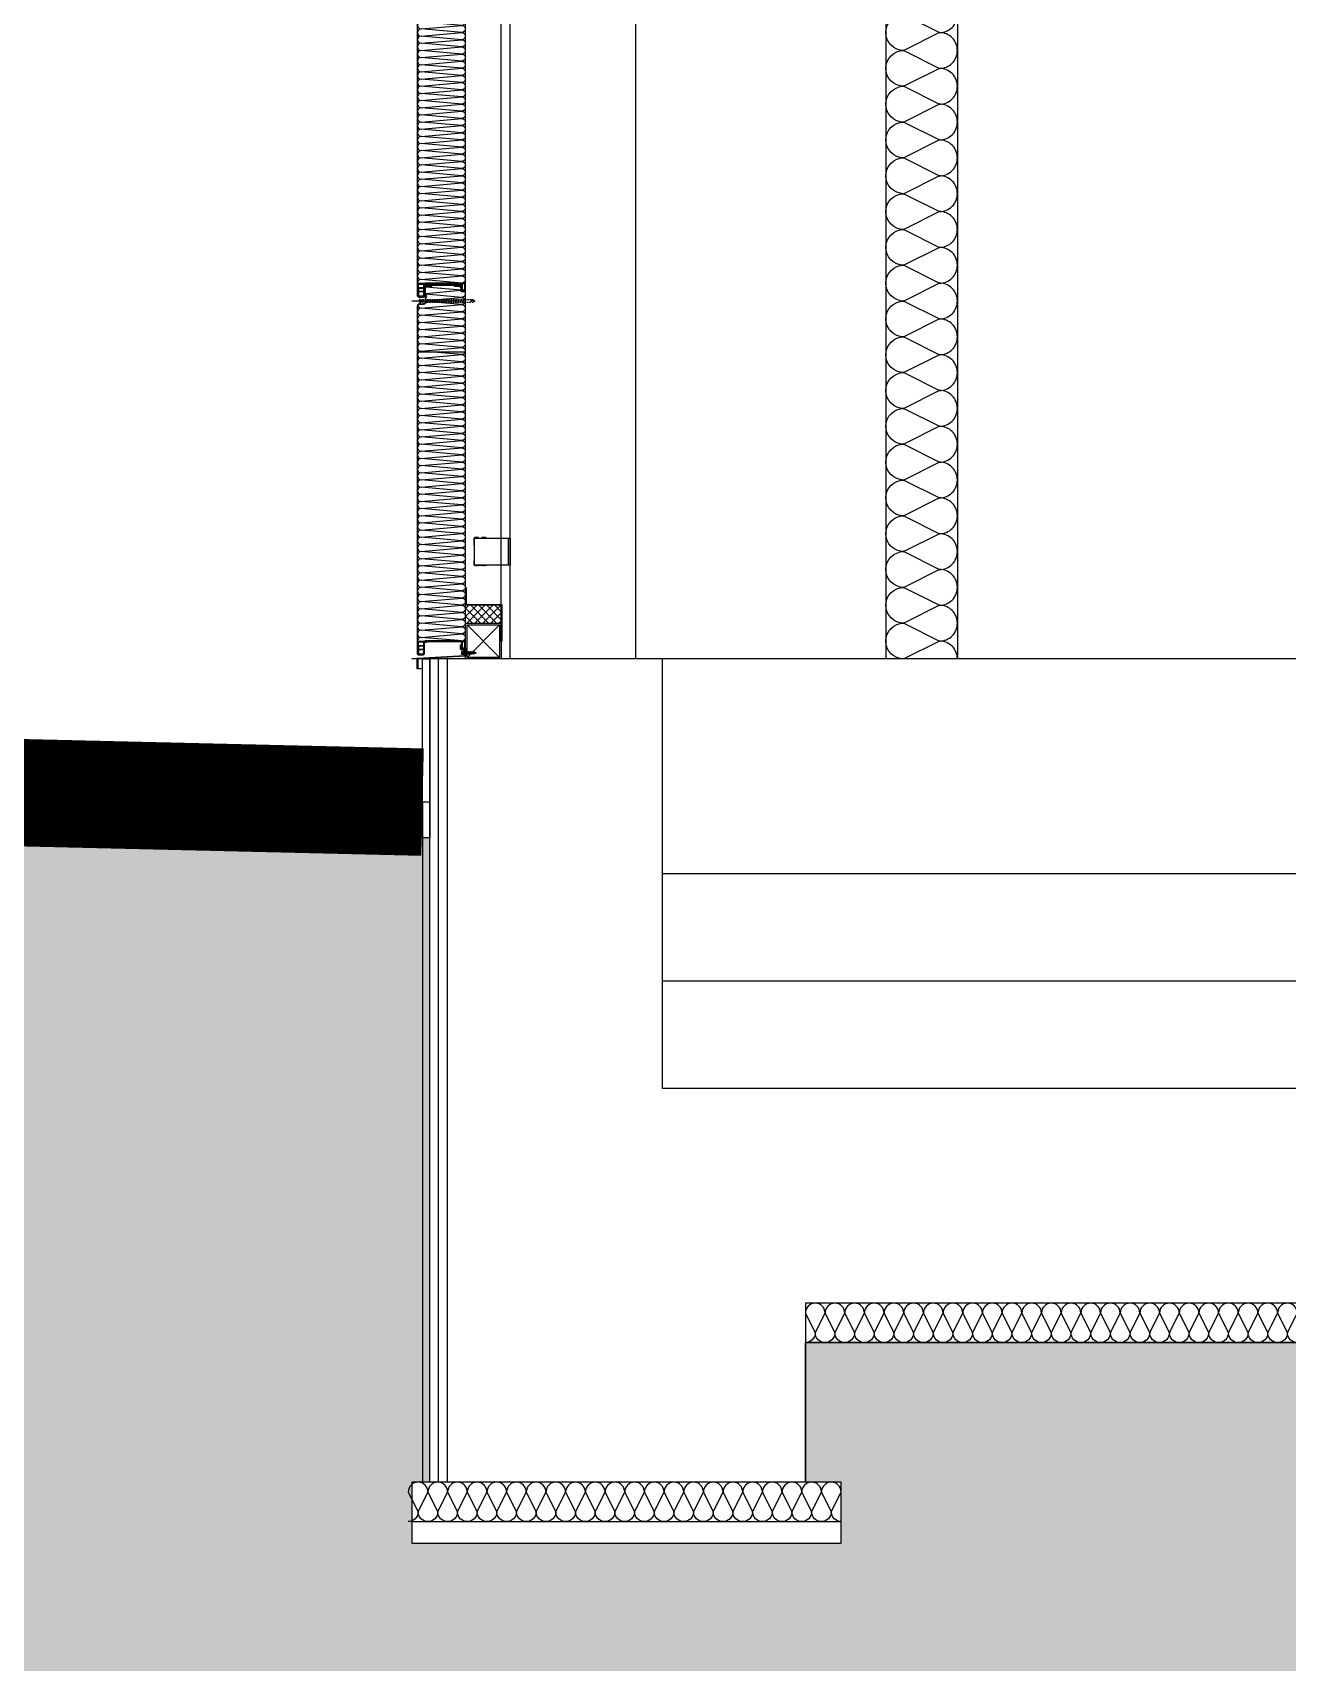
# Model space of a CAD drawing. Header units: millimetres. Extents: x 922366 to 1647943, y -534868 to 518781.
# Drawn here: x 1104528 to 1108035, y 433139 to 437692 of the extents above; entities that cross this region are included whole.
import ezdxf
from ezdxf.xclip import XClip

# ---------------------------------------------------------------- set-up
doc = ezdxf.new("R2010")
doc.units = ezdxf.units.MM
doc.header["$XCLIPFRAME"] = 0
doc.linetypes.add('XR-SECTION$0$HIDDEN', pattern=[0.375, 0.25, -0.125])
doc.layers.get('Defpoints').update_dxf_attribs({"color": 137})
for name, color, linetype in [('XR-SECTION$0$0-S-col', 4, 'Continuous'), ('XR-SECTION$0$01단열재', 55, 'Continuous'), ('XR-SECTION$0$01하지철물', 8, 'Continuous'), ('XR-SECTION$0$161', 161, 'Continuous'), ('XR-SECTION$0$3', 3, 'Continuous'), ('XR-SECTION$0$A-sect_stl', 8, 'Continuous'), ('XR-SECTION$0$BOLT', 8, 'Continuous'), ('XR-SECTION$0$CON', 2, 'Continuous'), ('XR-SECTION$0$ELE-7', 7, 'Continuous'), ('XR-SECTION$0$ELE-8', 8, 'Continuous'), ('XR-SECTION$0$FIN', 5, 'Continuous'), ('XR-SECTION$0$FLA', 2, 'Continuous'), ('XR-SECTION$0$HAT', 8, 'Continuous'), ('XR-SECTION$0$HAT-INS', 250, 'Continuous'), ('XR-SECTION$0$Insul', 252, 'Continuous'), ('XR-SECTION$0$PANEL', 6, 'Continuous'), ('XR-SECTION$0$S-253', 253, 'Continuous'), ('XR-SECTION$0$squrepipe', 7, 'Continuous'), ('XR-SECTION$0$STL', 4, 'Continuous'), ('XR-SECTION$0$SYP_BOLT', 9, 'Continuous'), ('XR-SECTION$0$SYP_FLASHING', 5, 'Continuous'), ('XR-SECTION$0$SYP_INSUL', 252, 'Continuous'), ('XR-SECTION$0$SYP_STEEL', 4, 'Continuous'), ('XR-SECTION$0$WALL', 2, 'Continuous'), ('XR-SECTION$0$WALL-D2', 4, 'Continuous'), ('XR-SECTION$0$X-ER', 15, 'XR-SECTION$0$ER-X'), ('XR-SECTION$0$XR-sec$0$HAT-INS', 250, 'Continuous'), ('XR-SECTION$0$버림콘크리트', 6, 'Continuous')]:
    doc.layers.add(name, color=color, linetype=linetype)
doc.styles.add('XR-SECTION$0$Standard', font='malgun.ttf')
doc.linetypes.add('XR-SECTION$0$ER-X', pattern='A,10,-0.8,["X",XR-SECTION$0$Standard,S=0.6,R=0,X=-0.15,Y=-0.3],-0.8', length=11.6)
doc.linetypes.add('XR-SECTION$0$INSUL150', pattern='A,0.00254,-2.54,[134,ltypeshp.shx,S=18.75,R=0,X=-2.54,Y=0],-69.92,[134,ltypeshp.shx,S=18.75,R=180,X=2.54,Y=0],-2.54', length=75.00254)
doc.linetypes.add('XR-SECTION$0$INSUL50', pattern='A,0.00254,-2.54,[134,ltypeshp.shx,S=6.25,R=0,X=-2.54,Y=0],-19.92,[134,ltypeshp.shx,S=6.25,R=180,X=2.54,Y=0],-2.54', length=25.00254)

# ---------------------------------------------------------------- blocks, each defined once
blk = doc.blocks.new('*U261')
at = {"layer": 'XR-SECTION$0$HAT-INS', "color": 252}
for points in [[(0, 0, 0.414214), (0.25, 0.25), (0, 0.75, -1), (0.5, 0.75), (0.25, 0.25, 0.414214), (0.5, 0)], [(0.5, 0, 0.414214), (0.75, 0.25), (0.5, 0.75, -1), (1, 0.75), (0.75, 0.25, 0.414214), (1, 0)], [(1, 0, 0.414214), (1.25, 0.25), (1, 0.75, -1), (1.5, 0.75), (1.25, 0.25, 0.414214), (1.5, 0)], [(1.5, 0, 0.414214), (1.75, 0.25), (1.5, 0.75, -1), (2, 0.75), (1.75, 0.25, 0.414214), (2, 0)], [(2, 0, 0.414214), (2.25, 0.25), (2, 0.75, -1), (2.5, 0.75), (2.25, 0.25, 0.414214), (2.5, 0)], [(2.5, 0, 0.414214), (2.75, 0.25), (2.5, 0.75, -1), (3, 0.75), (2.75, 0.25, 0.414214), (3, 0)], [(3, 0, 0.414214), (3.25, 0.25), (3, 0.75, -1), (3.5, 0.75), (3.25, 0.25, 0.414214), (3.5, 0)], [(3.5, 0, 0.414214), (3.75, 0.25), (3.5, 0.75, -1), (4, 0.75), (3.75, 0.25, 0.414214), (4, 0)], [(4, 0, 0.414214), (4.25, 0.25), (4, 0.75, -1), (4.5, 0.75), (4.25, 0.25, 0.414214), (4.5, 0)], [(4.5, 0, 0.414214), (4.75, 0.25), (4.5, 0.75, -1), (5, 0.75), (4.75, 0.25, 0.414214), (5, 0)], [(5, 0, 0.414214), (5.25, 0.25), (5, 0.75, -1), (5.5, 0.75), (5.25, 0.25, 0.414214), (5.5, 0)], [(5.5, 0, 0.414214), (5.75, 0.25), (5.5, 0.75, -1), (6, 0.75), (5.75, 0.25, 0.414214), (6, 0)], [(6, 0, 0.414214), (6.25, 0.25), (6, 0.75, -1), (6.5, 0.75), (6.25, 0.25, 0.414214), (6.5, 0)], [(6.5, 0, 0.414214), (6.75, 0.25), (6.5, 0.75, -1), (7, 0.75), (6.75, 0.25, 0.414214), (7, 0)], [(7, 0, 0.414214), (7.25, 0.25), (7, 0.75, -1), (7.5, 0.75), (7.25, 0.25, 0.414214), (7.5, 0)], [(7.5, 0, 0.414214), (7.75, 0.25), (7.5, 0.75, -1), (8, 0.75), (7.75, 0.25, 0.414214), (8, 0)], [(8, 0, 0.414214), (8.25, 0.25), (8, 0.75, -1), (8.5, 0.75), (8.25, 0.25, 0.414214), (8.5, 0)], [(8.5, 0, 0.414214), (8.75, 0.25), (8.5, 0.75, -1), (9, 0.75), (8.75, 0.25, 0.414214), (9, 0)]]:
    blk.add_lwpolyline(points, format="xyb", dxfattribs=at)
blk = doc.blocks.new('XR-SECTION$0$SCW-1')
at = {"layer": 'XR-SECTION$0$BOLT', "color": 252, "linetype": 'XR-SECTION$0$HIDDEN', "ltscale": 0.5}
for p, q in [((150, 3), (150, 9)), ((154.1, 12), (151.1, 9)), ((151.1, 9), (151.1, 3)), ((151.1, 3), (154.1, 0)), ((153.1, 5.4), (153.1, 6.6)), ((153.1, 6.6), (154.5, 6.6)), ((154.5, 5.4), (153.1, 5.4)), ((154.5, 12), (154.1, 12)), ((154.1, 0), (154.5, 0)), ((154.5, 6.6), (154.5, 12)), ((154.5, 0), (154.5, 5.4))]:
    blk.add_line(p, q, dxfattribs=at)
for points in [[(0, 6), (9, 7), (11, 9), (12, 7), (10, 3)], [(10, 3), (5, 3), (0, 6), (5, 9), (11, 9)], [(150, 3), (10, 3)], [(11, 9), (150, 9)]]:
    blk.add_lwpolyline(points, dxfattribs=at)
for centre, start, end in [((150.6, 9.2), 199.4712, 340.5288), ((150.6, 2.8), 19.4712, 160.5288)]:
    blk.add_arc(centre, 0.6, start, end, dxfattribs=at)
blk = doc.blocks.new('XR-SECTION$0$PANEL-135')
at = {"layer": 'XR-SECTION$0$161', "color": 252}
for p, q in [((150, 0), (0, 0)), ((150, -1000), (0, -1000))]:
    blk.add_line(p, q, dxfattribs=at)
at = {"layer": 'XR-SECTION$0$BOLT', "color": 252, "linetype": 'XR-SECTION$0$HIDDEN', "ltscale": 0.5}
for p, q in [((37.8, 20.4), (41.2, 17)), ((37.8, 19.3), (40.8, 16.3)), ((37.8, 8.7), (40.8, 11.7)), ((37.8, 7.6), (41.2, 11)), ((37.8, 6.4), (41.2, 3)), ((37.8, 5.3), (40.8, 2.3)), ((41.2, 17), (41.2, 11)), ((41.2, 3), (41.2, -3)), ((37.8, -5.3), (40.8, -2.3)), ((37.8, -6.1), (37.8, -6.1)), ((38.6, -5.6), (41.2, -3))]:
    blk.add_line(p, q, dxfattribs=at)
at = {"layer": 'XR-SECTION$0$Insul', "color": 252}
for p, q in [((18.3, -964.5), (18.3, -973.7)), ((32.3, -964.5), (18.3, -964.5)), ((32.3, -973.7), (18.3, -973.7)), ((18.3, -974.7), (18.3, -983)), ((32.3, -974.7), (18.3, -974.7)), ((29, -986.4), (21.7, -986.4)), ((32.3, -964.5), (32.3, -973.7)), ((32.3, -974.7), (32.3, -983))]:
    blk.add_line(p, q, dxfattribs=at)
for points in [[(135.1, 38.5), (136, 38.5, 0.414214), (136.3, 38.8), (136.3, 39), (136.3, 39.5, 0.414214), (133.3, 42.5), (128.3, 43.2), (120.8, 43.2, -0.414214), (120.3, 43.7), (120.3, 44, -0.414214), (120.8, 44.5), (133.9, 44.5), (135.5, 44.1, 0.487928), (135.9, 44.4), (135.9, 44.5, 0.414214), (133.9, 46.5), (82.3, 46.5), (40.6, 46.5, 0.414214), (38.6, 44.5), (38.6, 44.4, 0.487928), (39, 44.1), (40.6, 44.5), (53.7, 44.5, -0.414214), (54.2, 44), (54.2, 43.7, -0.414214), (53.7, 43.2), (46.1, 43.2), (41.1, 42.5, 0.414214), (38.1, 39.5), (38.1, 39), (38.1, 38.8, 0.414214), (38.4, 38.5), (39.3, 38.5, 0.414214), (39.6, 38.8), (39.6, 39, -0.414214), (41.1, 40.5), (46.1, 41.2), (54.7, 41.2, 0.414214), (56.2, 42.7), (56.2, 44, -0.414214), (56.7, 44.5), (82.3, 44.5), (117.8, 44.5, -0.414214), (118.3, 44), (118.3, 42.7, 0.414214), (119.8, 41.2), (128.3, 41.2), (133.3, 40.5, -0.414214), (134.8, 39), (134.8, 38.8, 0.414214)], [(135.1, 38.5), (136, 38.5, 0.414214), (136.3, 38.8), (136.3, 39), (136.3, 39.5, 0.414214), (133.3, 42.5), (128.3, 43.2), (120.8, 43.2, -0.414214), (120.3, 43.7), (120.3, 44, -0.414214), (120.8, 44.5), (133.9, 44.5), (135.5, 44.1, 0.487928), (135.9, 44.4), (135.9, 44.5, 0.414214), (133.9, 46.5), (82.3, 46.5), (40.6, 46.5, 0.414214), (38.6, 44.5), (38.6, 44.4, 0.487928), (39, 44.1), (40.6, 44.5), (53.7, 44.5, -0.414214), (54.2, 44), (54.2, 43.7, -0.414214), (53.7, 43.2), (46.1, 43.2), (41.1, 42.5, 0.414214), (38.1, 39.5), (38.1, 39), (38.1, 38.8, 0.414214), (38.4, 38.5), (39.3, 38.5, 0.414214), (39.6, 38.8), (39.6, 39, -0.414214), (41.1, 40.5), (46.1, 41.2), (54.7, 41.2, 0.414214), (56.2, 42.7), (56.2, 44, -0.414214), (56.7, 44.5), (82.3, 44.5), (117.8, 44.5, -0.414214), (118.3, 44), (118.3, 42.7, 0.414214), (119.8, 41.2), (128.3, 41.2), (133.3, 40.5, -0.414214), (134.8, 39), (134.8, 38.8, 0.414214)], [(148.7, -968.9, -0.414214), (146.2, -971.4), (142.9, -971.4, -0.414214), (140.4, -968.9), (140.4, -953.8, 0.414214), (139.4, -952.8), (136.9, -952.8), (136.9, -951.8), (39, -951.8), (39, -952.8), (35.1, -952.8, 0.414214), (34.1, -953.8), (34.1, -983, -0.414191), (29.1, -988), (21.7, -988, -0.414236), (16.7, -983), (16.7, -949.8), (37, -949.8), (37, -948.8), (138.9, -948.8), (138.9, -949.8), (148.7, -949.8)], [(148.7, -968.9, -0.414214), (146.2, -971.4), (142.9, -971.4, -0.414214), (140.4, -968.9), (140.4, -953.8, 0.414214), (139.4, -952.8), (136.9, -952.8), (136.9, -951.8), (39, -951.8), (39, -952.8), (35.1, -952.8, 0.414214), (34.1, -953.8), (34.1, -983, -0.414191), (29.1, -988), (21.7, -988, -0.414236), (16.7, -983), (16.7, -949.8), (37, -949.8), (37, -948.8), (138.9, -948.8), (138.9, -949.8), (148.7, -949.8)], [(142, -951.4), (147, -951.4), (147, -968.9, -0.414214), (146.2, -969.7), (142.9, -969.7, -0.414214), (142, -968.9)]]:
    blk.add_lwpolyline(points, format="xyb", close=True, dxfattribs=at)
blk.add_lwpolyline([(32.3, -952.5), (32.3, -963.5), (18.3, -963.5), (18.3, -952.5)], close=True, dxfattribs=at)
for centre, start, end in [((21.7, -983), 180, 270.0043), ((29, -983), 270.0043, 0)]:
    blk.add_arc(centre, 3.35, start, end, dxfattribs=at)
at = {"layer": 'XR-SECTION$0$PANEL', "color": 252, "ltscale": 3}
blk.add_line((149.5, -143.1), (15, -143.1), dxfattribs=at)
for points in [[(44, 43.3), (44, 44.1), (39, 44.1, 0.414214), (37, 42.1), (37, -3.7, -0.39552), (32.8, -8.2), (19.7, -9.1, 0.39896), (15, -14.1), (15, -444.5), (15, -983.8, 0.414242), (20, -988.8), (31.5, -988.8, 0.414191), (35, -985.3), (35, -953.3), (42, -953.3), (42, -952.5), (34.2, -952.5), (34.2, -985.3, -0.414191), (31.5, -988), (20, -988, -0.414242), (15.8, -983.8), (15.8, -444.5), (15.8, -14.1, -0.399273), (19.8, -9.9), (32.8, -9, 0.39552), (37.8, -3.7), (37.8, 42.1, -0.414214), (39, 43.3), (44, 43.3)], [(130.5, 44.1), (130.5, 44.1), (130.5, 43.6), (135.5, 43.6, -0.414214), (137, 42.1), (137, 28.4, 0.414214), (139, 26.4), (148, 26.4, -0.414214), (149.5, 24.9), (149.5, -391.9), (149.5, -969.9, -0.414214), (148, -971.4), (141, -971.4, -0.414214), (139.5, -969.9), (139.5, -952.8), (137, -952.8), (137, -953.3), (139, -953.3), (139, -969.9, 0.414214), (141, -971.9), (148, -971.9, 0.414214), (150, -969.9), (150, -391.9), (150, 24.9, 0.414214), (148, 26.9), (139, 26.9, -0.414214), (137.5, 28.4), (137.5, 42.1, 0.414214), (135.5, 44.1), (130.5, 44.1)]]:
    blk.add_lwpolyline(points, format="xyb", dxfattribs=at)
at = {"layer": 'XR-SECTION$0$SYP_INSUL', "color": 252}
for points in [[(37.8, 41.4), (38.9, 41.5)], [(38.1, 39), (37.8, 39.1)], [(56.2, 43.2), (70.1, 44.5)]]:
    blk.add_lwpolyline(points, dxfattribs=at)
at = {"layer": 'XR-SECTION$0$WALL', "color": 252}
blk.add_line((44, 43.3), (44, 43.3), dxfattribs=at)
at = {"layer": 'XR-SECTION$0$XR-sec$0$HAT-INS', "color": 252}
for points in [[(37.8, 21.4), (137, 30)], [(137, 30.5), (39.6, 38.9)]]:
    blk.add_lwpolyline(points, dxfattribs=at)
for points in [[(147.4, 26.4, -0.625476), (139.5, 10.2), (37.8, 19.1)], [(37.8, 1.4), (139.5, 10.2, -1), (139.5, -9.8), (37.8, -0.9)], [(25.8, -19.8), (139.5, -9.8, -1), (139.5, -29.8), (25.8, -19.8), (25.8, -19.8, 1), (25.8, -39.8, 1)], [(25.8, -39.8), (139.5, -29.8, -1), (139.5, -49.8), (25.8, -39.8), (25.8, -39.8, 1), (25.8, -59.8, 1)], [(16.1, -12.4, 0.338737), (25.8, -19.8)], [(25.8, -59.8), (139.5, -49.8, -1), (139.5, -69.8), (25.8, -59.8), (25.8, -59.8, 1), (25.8, -79.8, 1)], [(25.8, -79.8), (139.5, -69.8, -1), (139.5, -89.8), (25.8, -79.8), (25.8, -79.8, 1), (25.8, -99.8, 1)], [(25.8, -99.8), (139.5, -89.8, -1), (139.5, -109.8), (25.8, -99.8), (25.8, -99.8, 1), (25.8, -119.8, 1)], [(25.8, -119.8), (139.5, -109.8, -1), (139.5, -129.8), (25.8, -119.8), (25.8, -119.8, 1), (25.8, -139.8, 1)], [(25.8, -139.8), (139.5, -129.8, -1), (139.5, -149.8), (25.8, -139.8), (25.8, -139.8, 1), (25.8, -159.8, 1)], [(25.8, -159.8), (139.5, -149.8, -1), (139.5, -169.8), (25.8, -159.8), (25.8, -159.8, 1), (25.8, -179.8, 1)], [(25.8, -179.8), (139.5, -169.8, -1), (139.5, -189.8), (25.8, -179.8), (25.8, -179.8, 1), (25.8, -199.8, 1)], [(25.8, -199.8), (139.5, -189.8, -1), (139.5, -209.8), (25.8, -199.8), (25.8, -199.8, 1), (25.8, -219.8, 1)], [(25.8, -219.8), (139.5, -209.8, -1), (139.5, -229.8), (25.8, -219.8), (25.8, -219.8, 1), (25.8, -239.8, 1)], [(25.8, -239.8), (139.5, -229.8, -1), (139.5, -249.8), (25.8, -239.8), (25.8, -239.8, 1), (25.8, -259.8, 1)], [(25.8, -259.8), (139.5, -249.8, -1), (139.5, -269.8), (25.8, -259.8), (25.8, -259.8, 1), (25.8, -279.8, 1)], [(25.8, -279.8), (139.5, -269.8, -1), (139.5, -289.8), (25.8, -279.8), (25.8, -279.8, 1), (25.8, -299.8, 1)], [(25.8, -299.8), (139.5, -289.8, -1), (139.5, -309.8), (25.8, -299.8), (25.8, -299.8, 1), (25.8, -319.8, 1)], [(25.8, -319.8), (139.5, -309.8, -1), (139.5, -329.8), (25.8, -319.8), (25.8, -319.8, 1), (25.8, -339.8, 1)], [(25.8, -339.8), (139.5, -329.8, -1), (139.5, -349.8), (25.8, -339.8), (25.8, -339.8, 1), (25.8, -359.8, 1)], [(25.8, -359.8), (139.5, -349.8, -1), (139.5, -369.8), (25.8, -359.8), (25.8, -359.8, 1), (25.8, -379.8, 1)], [(25.8, -379.8), (139.5, -369.8, -1), (139.5, -389.8), (25.8, -379.8), (25.8, -379.8, 1), (25.8, -399.8, 1)], [(25.8, -399.8), (139.5, -389.8, -1), (139.5, -409.8), (25.8, -399.8), (25.8, -399.8, 1), (25.8, -419.8, 1)], [(25.8, -419.8), (139.5, -409.8, -1), (139.5, -429.8), (25.8, -419.8), (25.8, -419.8, 1), (25.8, -439.8, 1)], [(25.8, -439.8), (139.5, -429.8, -1), (139.5, -449.8), (25.8, -439.8), (25.8, -439.8, 1), (25.8, -459.8, 1)], [(25.8, -459.8), (139.5, -449.8, -1), (139.5, -469.8), (25.8, -459.8), (25.8, -459.8, 1), (25.8, -479.8, 1)], [(25.8, -479.8), (139.5, -469.8, -1), (139.5, -489.8), (25.8, -479.8), (25.8, -479.8, 1), (25.8, -499.8, 1)], [(25.8, -499.8), (139.5, -489.8, -1), (139.5, -509.8), (25.8, -499.8), (25.8, -499.8, 1), (25.8, -519.8, 1)], [(25.8, -519.8), (139.5, -509.8, -1), (139.5, -529.8), (25.8, -519.8), (25.8, -519.8, 1), (25.8, -539.8, 1)], [(25.8, -539.8), (139.5, -529.8, -1), (139.5, -549.8), (25.8, -539.8), (25.8, -539.8, 1), (25.8, -559.8, 1)], [(25.8, -559.8), (139.5, -549.8, -1), (139.5, -569.8), (25.8, -559.8), (25.8, -559.8, 1), (25.8, -579.8, 1)], [(25.8, -579.8), (139.5, -569.8, -1), (139.5, -589.8), (25.8, -579.8), (25.8, -579.8, 1), (25.8, -599.8, 1)], [(25.8, -599.8), (139.5, -589.8, -1), (139.5, -609.8), (25.8, -599.8), (25.8, -599.8, 1), (25.8, -619.8, 1)], [(25.8, -619.8), (139.5, -609.8, -1), (139.5, -629.8), (25.8, -619.8), (25.8, -619.8, 1), (25.8, -639.8, 1)], [(25.8, -639.8), (139.5, -629.8, -1), (139.5, -649.8), (25.8, -639.8), (25.8, -639.8, 1), (25.8, -659.8, 1)], [(25.8, -659.8), (139.5, -649.8, -1), (139.5, -669.8), (25.8, -659.8), (25.8, -659.8, 1), (25.8, -679.8, 1)], [(25.8, -679.8), (139.5, -669.8, -1), (139.5, -689.8), (25.8, -679.8), (25.8, -679.8, 1), (25.8, -699.8, 1)], [(25.8, -699.8), (139.5, -689.8, -1), (139.5, -709.8), (25.8, -699.8), (25.8, -699.8, 1), (25.8, -719.8, 1)], [(25.8, -719.8), (139.5, -709.8, -1), (139.5, -729.8), (25.8, -719.8), (25.8, -719.8, 1), (25.8, -739.8, 1)], [(25.8, -739.8), (139.5, -729.8, -1), (139.5, -749.8), (25.8, -739.8), (25.8, -739.8, 1), (25.8, -759.8, 1)], [(25.8, -759.8), (139.5, -749.8, -1), (139.5, -769.8), (25.8, -759.8), (25.8, -759.8, 1), (25.8, -779.8, 1)], [(25.8, -779.8), (139.5, -769.8, -1), (139.5, -789.8), (25.8, -779.8), (25.8, -779.8, 1), (25.8, -799.8, 1)], [(25.8, -799.8), (139.5, -789.8, -1), (139.5, -809.8), (25.8, -799.8), (25.8, -799.8, 1), (25.8, -819.8, 1)], [(25.8, -819.8), (139.5, -809.8, -1), (139.5, -829.8), (25.8, -819.8), (25.8, -819.8, 1), (25.8, -839.8, 1)], [(25.8, -839.8), (139.5, -829.8, -1), (139.5, -849.8), (25.8, -839.8), (25.8, -839.8, 1), (25.8, -859.8, 1)], [(25.8, -859.8), (139.5, -849.8, -1), (139.5, -869.8), (25.8, -859.8), (25.8, -859.8, 1), (25.8, -879.8, 1)], [(25.8, -879.8), (139.5, -869.8, -1), (139.5, -889.8), (25.8, -879.8), (25.8, -879.8, 1), (25.8, -899.8, 1)], [(25.8, -899.8), (139.5, -889.8, -1), (139.5, -909.8), (25.8, -899.8), (25.8, -899.8, 1), (25.8, -919.8, 1)], [(25.8, -919.8), (139.5, -909.8, -1), (139.5, -929.8), (25.8, -919.8), (25.8, -919.8, 1), (25.8, -939.8, 1)], [(129.1, -948.8), (25.8, -939.8), (25.8, -939.8, 0.541794), (16.7, -953.8, 0.541794)], [(25.8, -939.8), (139.5, -929.8, -1), (139.5, -949.8), (138.9, -949.7)]]:
    blk.add_lwpolyline(points, format="xyb", dxfattribs=at)
at = {"color": 252, "xscale": -1}
blk.add_blockref('XR-SECTION$0$SCW-1', (176.2, -6), dxfattribs=at)
blk = doc.blocks.new('XR-SECTION$0$100x100')
at = {"layer": 'XR-SECTION$0$squrepipe', "color": 252}
for p, q in [((-45.5, 45.5), (45.5, -45.5)), ((45.5, 45.5), (-45.5, -45.5)), ((-45.5, 45.5), (45.5, -45.5)), ((45.5, 45.5), (-45.5, -45.5)), ((-45.5, 45.5), (45.5, -45.5)), ((45.5, 45.5), (-45.5, -45.5)), ((-45.5, 45.5), (45.5, -45.5)), ((45.5, 45.5), (-45.5, -45.5))]:
    blk.add_line(p, q, dxfattribs=at)
for points in [[(-50, -50), (50, -50), (50, 50), (-50, 50)], [(-45.5, -45.5), (45.5, -45.5), (45.5, 45.5), (-45.5, 45.5)]]:
    blk.add_lwpolyline(points, close=True, dxfattribs=at)
blk = doc.blocks.new('XR-SECTION$0$SDS32')
at = {"layer": 'XR-SECTION$0$SYP_BOLT', "color": 252}
for p, q in [((-5, 2.1), (-8, 1)), ((8, 1), (-8, 1)), ((-8, 1), (-8, 0)), ((8, 0), (-8, 0)), ((-3, 0.3), (-3.5, 0)), ((-3, 0), (-3, -3.7)), ((-2.5, 9.1), (-2.5, 3.1)), ((2.5, 3.1), (2.5, 9.1)), ((3, 0), (3, -5.7)), ((5, 2.1), (8, 1)), ((8, 1), (8, 0)), ((-3, -3.7), (-3.5, -4)), ((3.8, -6.5), (-3.5, -4)), ((-3.5, -4), (-3, -4.7)), ((-3, -5.7), (-3.5, -6)), ((3.8, -8.5), (-3.5, -6)), ((-3.5, -6), (-3, -6.7)), ((-3, -7.7), (-3.5, -8)), ((3.8, -10.5), (-3.5, -8)), ((-3.5, -8), (-3, -8.7)), ((-3, -9.7), (-3.5, -10)), ((-3.5, -10), (-3, -10.7)), ((3.8, -12.5), (-3.5, -10)), ((-3, -11.7), (-3.5, -12)), ((3.8, -14.5), (-3.5, -12)), ((-3.5, -12), (-3, -12.7)), ((-3, -13.7), (-3.5, -14)), ((3.8, -16.5), (-3.5, -14)), ((-3.5, -14), (-3, -14.7)), ((-3, -15.7), (-3.5, -16)), ((3.8, -18.5), (-3.5, -16)), ((-3.5, -16), (-3, -16.7)), ((-3, -17.7), (-3.5, -18)), ((3.8, -20.5), (-3.5, -18)), ((-3.5, -18), (-3, -18.7)), ((3, -5.7), (-3, -3.7)), ((3, -6.7), (-3, -4.7)), ((-3, -4.7), (-3, -5.7)), ((3, -7.7), (-3, -5.7)), ((3, -8.7), (-3, -6.7)), ((-3, -6.7), (-3, -7.7)), ((3, -9.7), (-3, -7.7)), ((-3, -8.7), (-3, -9.7)), ((3, -10.7), (-3, -8.7)), ((3, -11.7), (-3, -9.7)), ((3, -12.7), (-3, -10.7)), ((-3, -10.7), (-3, -11.7)), ((3, -13.7), (-3, -11.7)), ((3, -14.7), (-3, -12.7)), ((-3, -12.7), (-3, -13.7)), ((3, -15.7), (-3, -13.7)), ((3, -16.7), (-3, -14.7)), ((-3, -14.7), (-3, -15.7)), ((3, -17.7), (-3, -15.7)), ((3, -18.7), (-3, -16.7)), ((-3, -16.7), (-3, -17.7)), ((3, -19.7), (-3, -17.7)), ((-3, -18.7), (-3, -21)), ((3, -20.7), (-3, -18.7)), ((3, -5.7), (3.8, -6.5)), ((3.8, -6.5), (3, -6.7)), ((3, -6.7), (3, -7.7)), ((3, -7.7), (3.8, -8.5)), ((3.8, -8.5), (3, -8.7)), ((3, -8.7), (3, -9.7)), ((3, -9.7), (3.8, -10.5)), ((3.8, -10.5), (3, -10.7)), ((3, -10.7), (3, -11.7)), ((3, -11.7), (3.8, -12.5)), ((3.8, -12.5), (3, -12.7)), ((3, -12.7), (3, -13.7)), ((3, -13.7), (3.8, -14.5)), ((3.8, -14.5), (3, -14.7)), ((3, -14.7), (3, -15.7)), ((3, -15.7), (3.8, -16.5)), ((3.8, -16.5), (3, -16.7)), ((3, -16.7), (3, -17.7)), ((3, -17.7), (3.8, -18.5)), ((3.8, -18.5), (3, -18.7)), ((3, -18.7), (3, -19.7)), ((3, -19.7), (3.8, -20.5)), ((3.8, -20.5), (3, -20.7)), ((3, -20.7), (3, -22))]:
    blk.add_line(p, q, dxfattribs=at)
blk.add_lwpolyline([(5, 3.1), (5, 2.1), (-5, 2.1), (-5, 3.1)], close=True, dxfattribs=at)
for points in [[(4, 3.1), (4, 9.1), (-4, 9.1), (-4, 3.1)], [(0, -32), (-1, -23), (-3, -21), (-1, -20), (3, -22)], [(3, -22), (3, -27), (0, -32), (-3, -27), (-3, -21)]]:
    blk.add_lwpolyline(points, dxfattribs=at)
blk.add_solid([(8, 1), (-8, 1), (8, 0), (-8, 0)], dxfattribs=at)
blk = doc.blocks.new('XR-SECTION$0$WEL')
at = {"layer": 'XR-SECTION$0$SYP_STEEL', "color": 252}
for centre, end in [((0, 0), 180), ((2, 0), 120), ((4, 0), 120), ((6, 0), 120), ((8, 0), 120)]:
    blk.add_arc(centre, 2, 0, end, dxfattribs=at)
blk = doc.blocks.new('XR-SECTION$0$PANEL-SIL13')
at = {"layer": 'XR-SECTION$0$HAT'}
h = blk.add_hatch(dxfattribs=at)
h.set_pattern_fill('ANSI37', color=252, scale=5)
h.set_pattern_definition([(45, (-37874.998, 100828.325), (-11.2253202, 11.2253202), []), (135, (-37874.998, 100828.325), (-11.2253202, -11.2253202), [])])
h.paths.add_polyline_path([(-125, 100), (-25, 100), (-25, 150), (-125, 150)])
at = {"layer": 'XR-SECTION$0$FLA', "color": 252}
blk.add_lwpolyline([(-250, -28), (-260, -28), (-260, 2), (-126.6, 9.5), (-126.6, 30), (-125, 30), (-125, 8), (-258.4, 0.5), (-258.4, -26.4), (-250, -26.4)], close=True, dxfattribs=at)
at = {"layer": 'XR-SECTION$0$STL', "color": 252}
blk.add_lwpolyline([(-125, 200), (-123, 200), (-123, 152), (-23, 152), (-23, 50), (-25, 50), (-25, 150), (-125, 150), (-125, 200)], dxfattribs=at)
at = {"layer": 'XR-SECTION$0$SYP_FLASHING', "color": 252}
blk.add_lwpolyline([(-138.6, 39.1), (-136.3, 39.1), (-136.3, 28.1), (-127, 28.1, -0.414214), (-125, 26.1), (-125, 8.1), (-127.3, 8.1), (-127.3, 25.8), (-136.6, 25.8, -0.414214), (-138.6, 27.8)], format="xyb", close=True, dxfattribs=at)
at = {"layer": 'XR-SECTION$0$SYP_STEEL', "color": 252}
for p, q in [((-6, 337.5), (-6, 262.5)), ((-100, 262.5), (-65, 262.5))]:
    blk.add_line(p, q, dxfattribs=at)
blk.add_lwpolyline([(-100, 337.5), (0, 337.5), (0, 262.5), (-100, 262.5)], close=True, dxfattribs=at)
for centre, end in [((-100, 335.5), 210), ((-100, 333.5), 210), ((-100, 331.5), 210), ((-100, 329.5), 210), ((-100, 327.5), 210), ((-100, 325.5), 210), ((-100, 323.5), 210), ((-100, 321.5), 210), ((-100, 319.5), 270)]:
    blk.add_arc(centre, 2, 90, end, dxfattribs=at)
at = {"layer": 'XR-SECTION$0$A-sect_stl', "color": 252, "extrusion": (0, 0, -1), "zscale": -1}
blk.add_blockref('XR-SECTION$0$100x100', (75, 50), dxfattribs=at)
at = {"layer": 'XR-SECTION$0$BOLT', "color": 252, "rotation": 90}
blk.add_blockref('XR-SECTION$0$SDS32', (-127.3, 17.2), dxfattribs=at)
at = {"layer": 'XR-SECTION$0$SYP_STEEL', "color": 252}
for p in [(-98, 337.5), (-78.3, 337.5)]:
    blk.add_blockref('XR-SECTION$0$WEL', p, dxfattribs=at)
at = {"layer": 'XR-SECTION$0$SYP_STEEL', "color": 252, "rotation": 90}
blk.add_blockref('XR-SECTION$0$WEL', (-100, 264.5), dxfattribs=at)
at = {"layer": 'XR-SECTION$0$SYP_STEEL', "color": 252, "extrusion": (0, 0, -1), "zscale": -1, "rotation": 180}
for p in [(98, 262.5), (78.3, 262.5)]:
    blk.add_blockref('XR-SECTION$0$WEL', p, dxfattribs=at)
blk = doc.blocks.new('*U313')
at = {"layer": 'XR-SECTION$0$XR-sec$0$HAT-INS', "color": 252}
for points in [[(102.5, 0, 0.414214), (102.75, 0.25), (102.5, 0.75, -1), (103, 0.75), (102.75, 0.25, 0.414214), (103, 0)], [(103, 0, 0.414214), (103.25, 0.25), (103, 0.75, -1), (103.5, 0.75), (103.25, 0.25, 0.414214), (103.5, 0)], [(103.5, 0, 0.414214), (103.75, 0.25), (103.5, 0.75, -1), (104, 0.75), (103.75, 0.25, 0.414214), (104, 0)], [(104, 0, 0.414214), (104.25, 0.25), (104, 0.75, -1), (104.5, 0.75), (104.25, 0.25, 0.414214), (104.5, 0)], [(104.5, 0, 0.414214), (104.75, 0.25), (104.5, 0.75, -1), (105, 0.75), (104.75, 0.25, 0.414214), (105, 0)], [(105, 0, 0.414214), (105.25, 0.25), (105, 0.75, -1), (105.5, 0.75), (105.25, 0.25, 0.414214), (105.5, 0)], [(105.5, 0, 0.414214), (105.75, 0.25), (105.5, 0.75, -1), (106, 0.75), (105.75, 0.25, 0.414214), (106, 0)], [(106, 0, 0.414214), (106.25, 0.25), (106, 0.75, -1), (106.5, 0.75), (106.25, 0.25, 0.414214), (106.5, 0)], [(106.5, 0, 0.414214), (106.75, 0.25), (106.5, 0.75, -1), (107, 0.75), (106.75, 0.25, 0.414214), (107, 0)], [(107, 0, 0.414214), (107.25, 0.25), (107, 0.75, -1), (107.5, 0.75), (107.25, 0.25, 0.414214), (107.5, 0)], [(107.5, 0, 0.414214), (107.75, 0.25), (107.5, 0.75, -1), (108, 0.75), (107.75, 0.25, 0.414214), (108, 0)], [(108, 0, 0.414214), (108.25, 0.25), (108, 0.75, -1), (108.5, 0.75), (108.25, 0.25, 0.414214), (108.5, 0)], [(108.5, 0, 0.414214), (108.75, 0.25), (108.5, 0.75, -1), (109, 0.75), (108.75, 0.25, 0.414214), (109, 0)], [(109, 0, 0.414214), (109.25, 0.25), (109, 0.75, -1), (109.5, 0.75), (109.25, 0.25, 0.414214), (109.5, 0)], [(109.5, 0, 0.414214), (109.75, 0.25), (109.5, 0.75, -1), (110, 0.75), (109.75, 0.25, 0.414214), (110, 0)], [(110, 0, 0.414214), (110.25, 0.25), (110, 0.75, -1), (110.5, 0.75), (110.25, 0.25, 0.414214), (110.5, 0)], [(110.5, 0, 0.414214), (110.75, 0.25), (110.5, 0.75, -1), (111, 0.75), (110.75, 0.25, 0.414214), (111, 0)], [(111, 0, 0.414214), (111.25, 0.25), (111, 0.75, -1), (111.5, 0.75), (111.25, 0.25, 0.414214), (111.5, 0)], [(111.5, 0, 0.414214), (111.75, 0.25), (111.5, 0.75, -1), (112, 0.75), (111.75, 0.25, 0.414214), (112, 0)], [(112, 0, 0.414214), (112.25, 0.25), (112, 0.75, -1), (112.5, 0.75), (112.25, 0.25, 0.414214), (112.5, 0)], [(112.5, 0, 0.414214), (112.75, 0.25), (112.5, 0.75, -1), (113, 0.75), (112.75, 0.25, 0.414214), (113, 0)], [(113, 0, 0.414214), (113.25, 0.25), (113, 0.75, -1), (113.5, 0.75), (113.25, 0.25, 0.414214), (113.5, 0)], [(113.5, 0, 0.414214), (113.75, 0.25), (113.5, 0.75, -1), (114, 0.75), (113.75, 0.25, 0.414214), (114, 0)], [(114, 0, 0.414214), (114.25, 0.25), (114, 0.75, -1), (114.5, 0.75), (114.25, 0.25, 0.414214), (114.5, 0)], [(114.5, 0, 0.414214), (114.75, 0.25), (114.5, 0.75, -1), (115, 0.75), (114.75, 0.25, 0.414214), (115, 0)]]:
    blk.add_lwpolyline(points, format="xyb", dxfattribs=at)
blk = doc.blocks.new('*U314')
at = {"layer": 'XR-SECTION$0$XR-sec$0$HAT-INS', "color": 252}
for points in [[(0, 0, 0.414214), (0.25, 0.25), (0, 0.75, -1), (0.5, 0.75), (0.25, 0.25, 0.414214), (0.5, 0)], [(0.5, 0, 0.414214), (0.75, 0.25), (0.5, 0.75, -1), (1, 0.75), (0.75, 0.25, 0.414214), (1, 0)], [(1, 0, 0.414214), (1.25, 0.25), (1, 0.75, -1), (1.5, 0.75), (1.25, 0.25, 0.414214), (1.5, 0)], [(1.5, 0, 0.414214), (1.75, 0.25), (1.5, 0.75, -1), (2, 0.75), (1.75, 0.25, 0.414214), (2, 0)], [(2, 0, 0.414214), (2.25, 0.25), (2, 0.75, -1), (2.5, 0.75), (2.25, 0.25, 0.414214), (2.5, 0)], [(2.5, 0, 0.414214), (2.75, 0.25), (2.5, 0.75, -1), (3, 0.75), (2.75, 0.25, 0.414214), (3, 0)], [(3, 0, 0.414214), (3.25, 0.25), (3, 0.75, -1), (3.5, 0.75), (3.25, 0.25, 0.414214), (3.5, 0)], [(3.5, 0, 0.414214), (3.75, 0.25), (3.5, 0.75, -1), (4, 0.75), (3.75, 0.25, 0.414214), (4, 0)], [(4, 0, 0.414214), (4.25, 0.25), (4, 0.75, -1), (4.5, 0.75), (4.25, 0.25, 0.414214), (4.5, 0)], [(4.5, 0, 0.414214), (4.75, 0.25), (4.5, 0.75, -1), (5, 0.75), (4.75, 0.25, 0.414214), (5, 0)], [(5, 0, 0.414214), (5.25, 0.25), (5, 0.75, -1), (5.5, 0.75), (5.25, 0.25, 0.414214), (5.5, 0)], [(5.5, 0, 0.414214), (5.75, 0.25), (5.5, 0.75, -1), (6, 0.75), (5.75, 0.25, 0.414214), (6, 0)], [(6, 0, 0.414214), (6.25, 0.25), (6, 0.75, -1), (6.5, 0.75), (6.25, 0.25, 0.414214), (6.5, 0)], [(6.5, 0, 0.414214), (6.75, 0.25), (6.5, 0.75, -1), (7, 0.75), (6.75, 0.25, 0.414214), (7, 0)], [(7, 0, 0.414214), (7.25, 0.25), (7, 0.75, -1), (7.5, 0.75), (7.25, 0.25, 0.414214), (7.5, 0)], [(7.5, 0, 0.414214), (7.75, 0.25), (7.5, 0.75, -1), (8, 0.75), (7.75, 0.25, 0.414214), (8, 0)], [(8, 0, 0.414214), (8.25, 0.25), (8, 0.75, -1), (8.5, 0.75), (8.25, 0.25, 0.414214), (8.5, 0)], [(8.5, 0, 0.414214), (8.75, 0.25), (8.5, 0.75, -1), (9, 0.75), (8.75, 0.25, 0.414214), (9, 0)], [(9, 0, 0.414214), (9.25, 0.25), (9, 0.75, -1), (9.5, 0.75), (9.25, 0.25, 0.414214), (9.5, 0)], [(9.5, 0, 0.414214), (9.75, 0.25), (9.5, 0.75, -1), (10, 0.75), (9.75, 0.25, 0.414214), (10, 0)], [(10, 0, 0.414214), (10.25, 0.25), (10, 0.75, -1), (10.5, 0.75), (10.25, 0.25, 0.414214), (10.5, 0)], [(10.5, 0, 0.414214), (10.75, 0.25), (10.5, 0.75, -1), (11, 0.75), (10.75, 0.25, 0.414214), (11, 0)]]:
    blk.add_lwpolyline(points, format="xyb", dxfattribs=at)
blk = doc.blocks.new('XR-SECTION')
at = {"layer": 'XR-SECTION$0$S-253'}
h = blk.add_hatch(color=252, dxfattribs=at)
h.dxf.hatch_style = 1
edge = h.paths.add_edge_path()
edge.add_line((239450, 71381.6), (233499.999, 71381.6))
edge.add_line((233499.999, 71381.6), (233499.999, 71581.6))
edge.add_line((233499.999, 71581.6), (233499.999, 71641.6))
edge.add_line((233499.999, 71641.6), (233599.999, 71641.6))
edge.add_line((233599.999, 71641.6), (233599.999, 74031.6))
edge.add_line((233599.999, 74031.6), (224250, 74031.6))
edge.add_line((224250, 74031.6), (224250, 72141.6))
edge.add_line((224250, 72141.6), (224363.75, 72141.6))
edge.add_line((224363.75, 72141.6), (224350, 72114.1))
edge.add_line((224350, 72114.1), (224350, 71971.6))
edge.add_line((224350, 71971.6), (222650, 71971.6))
edge.add_line((222650, 71971.6), (222650, 72031.6))
edge.add_line((222650, 72031.6), (222650, 72141.6))
edge.add_line((222650, 72141.6), (222750, 72141.6))
edge.add_line((222750, 72141.6), (222750, 72531.6))
edge.add_line((222750, 72531.6), (210100, 72531.6))
edge.add_line((210100, 72531.6), (210100, 72141.6))
edge.add_line((210100, 72141.6), (210213.75, 72141.6))
edge.add_line((210213.75, 72141.6), (210200, 72114.1))
edge.add_line((210200, 72114.1), (210200, 71971.6))
edge.add_line((210200, 71971.6), (209000, 71971.6))
edge.add_line((209000, 71971.6), (209000, 72094.1))
edge.add_line((209000, 72094.1), (208976.25, 72141.6))
edge.add_line((208976.25, 72141.6), (209050, 72141.6))
edge.add_line((209050, 72141.6), (209050, 73941.6))
edge.add_line((209050, 73941.6), (209030, 73941.6))
edge.add_line((209030, 73941.6), (209030, 74041.6))
edge.add_line((209030, 74041.6), (198450, 74041.6))
edge.add_line((198450, 74041.6), (198450, 66441.6))
edge.add_line((198450, 66441.6), (279800, 66441.6))
edge.add_line((279800, 66441.6), (279800, 67942.469))
edge.add_line((279800, 67942.469), (278200, 67942.469))
edge.add_line((278200, 67942.469), (278200, 68002.469))
edge.add_line((278200, 68002.469), (278300, 68002.469))
edge.add_line((278300, 68002.469), (278300, 68702.469))
edge.add_line((278300, 68702.469), (278301.648, 68881.6))
edge.add_line((278301.648, 68881.6), (277745.878, 68881.6))
edge.add_line((277745.878, 68881.6), (277445.878, 69181.6))
edge.add_line((277445.878, 69181.6), (273583.339, 69181.6))
edge.add_line((273583.339, 69181.6), (273583.339, 68941.6))
edge.add_line((273583.339, 68941.6), (273683.339, 68941.6))
edge.add_line((273683.339, 68941.6), (273683.339, 68841.6))
edge.add_line((273683.339, 68841.6), (272583.339, 68841.6))
edge.add_line((272583.339, 68841.6), (272583.339, 68441.6))
edge.add_line((272583.339, 68441.6), (272183.339, 68441.6))
edge.add_line((272183.339, 68441.6), (272183.339, 68841.6))
edge.add_line((272183.339, 68841.6), (269483.339, 68841.6))
edge.add_line((269483.339, 68841.6), (269483.339, 68941.6))
edge.add_line((269483.339, 68941.6), (269583.339, 68941.6))
edge.add_line((269583.339, 68941.6), (269583.339, 69441.6))
edge.add_line((269583.339, 69441.6), (269668.821, 72053.56))
edge.add_arc((263053.669, -11019.194), 83335.723, 85.44709724, 86.02886037)
edge.add_line((268825, 72116.445), (268825, 70891.6))
edge.add_line((268825, 70891.6), (269400, 70891.6))
edge.add_line((269400, 70891.6), (269400, 70191.6))
edge.add_line((269400, 70191.6), (269500, 70191.6))
edge.add_line((269500, 70191.6), (269500, 70131.6))
edge.add_line((269500, 70131.6), (268900, 70131.6))
edge.add_line((268900, 70131.6), (268900, 68795.421))
edge.add_ellipse((268774.991, 68793.863), major_axis=(-125.03, 0), ratio=0.68851217, start_angle=538.96296, end_angle=541.03704, ccw=False)
edge.add_ellipse((268774.991, 68793.863), major_axis=(-125.03, 0), ratio=0.68851217, start_angle=361.661002, end_angle=538.96296, ccw=False)
edge.add_line((268650, 68718.506), (268650, 68791.063))
edge.add_ellipse((268525.066, 68793.863), major_axis=(125, 0), ratio=0.68867581, start_angle=180, end_angle=358.136352, ccw=False)
edge.add_line((268400, 68793.943), (268400, 70131.6))
edge.add_line((268400, 70131.6), (267800, 70131.6))
edge.add_line((267800, 70131.6), (267800, 70191.6))
edge.add_line((267800, 70191.6), (267900, 70191.6))
edge.add_line((267900, 70191.6), (267900, 70891.6))
edge.add_line((267900, 70891.6), (268475, 70891.6))
edge.add_line((268475, 70891.6), (268475, 72140.002))
edge.add_arc((263053.669, -11019.194), 83335.723, 86.27004036, 94.65534364)
edge.add_line((256290, 72041.6), (256290, 72191.6))
edge.add_line((256290, 72191.6), (254625, 72191.6))
edge.add_line((254625, 72191.6), (254625, 70891.6))
edge.add_line((254625, 70891.6), (255200, 70891.6))
edge.add_line((255200, 70891.6), (255200, 70191.6))
edge.add_line((255200, 70191.6), (255300, 70191.6))
edge.add_line((255300, 70191.6), (255300, 70131.6))
edge.add_line((255300, 70131.6), (254700, 70131.6))
edge.add_line((254700, 70131.6), (254700, 68795.421))
edge.add_ellipse((254574.991, 68793.863), major_axis=(-125.03, 0), ratio=0.68851217, start_angle=538.96296, end_angle=541.03704, ccw=False)
edge.add_ellipse((254574.991, 68793.863), major_axis=(-125.03, 0), ratio=0.68851217, start_angle=361.661002, end_angle=538.96296, ccw=False)
edge.add_line((254450, 68718.506), (254450, 68791.063))
edge.add_ellipse((254325.066, 68793.863), major_axis=(-125, 0), ratio=0.68867581, start_angle=0, end_angle=178.136352, ccw=False)
edge.add_line((254200, 68793.943), (254200, 70131.6))
edge.add_line((254200, 70131.6), (253600, 70131.6))
edge.add_line((253600, 70131.6), (253600, 70191.6))
edge.add_line((253600, 70191.6), (253700, 70191.6))
edge.add_line((253700, 70191.6), (253700, 70891.6))
edge.add_line((253700, 70891.6), (254275, 70891.6))
edge.add_line((254275, 70891.6), (254275, 72191.6))
edge.add_line((254275, 72191.6), (252870, 72191.6))
edge.add_line((252870, 72191.6), (252870, 72141.6))
edge.add_line((252870, 72141.6), (252855, 71891.6))
edge.add_line((252855, 71891.6), (253460, 71891.6))
edge.add_line((253460, 71891.6), (253460, 71391.6))
edge.add_line((253460, 71391.6), (253573.75, 71391.6))
edge.add_line((253573.75, 71391.6), (253560, 71364.1))
edge.add_line((253560, 71364.1), (253560, 71221.6))
edge.add_line((253560, 71221.6), (251357.5, 71221.6))
edge.add_line((251357.5, 71221.6), (251357.5, 71281.6))
edge.add_line((251357.5, 71281.6), (251357.5, 71391.6))
edge.add_line((251357.5, 71391.6), (251460, 71391.6))
edge.add_line((251460, 71391.6), (251460, 71891.6))
edge.add_line((251460, 71891.6), (252100, 71891.6))
edge.add_line((252100, 71891.6), (252100, 74031.6))
edge.add_line((252100, 74031.6), (239450, 74031.6))
edge.add_line((239450, 74031.6), (239450, 71641.6))
edge.add_line((239450, 71641.6), (239474.999, 71641.6))
edge.add_line((239474.999, 71641.6), (239474.999, 71581.6))
edge.add_line((239474.999, 71581.6), (239474.999, 71381.6))
edge.add_line((239474.999, 71381.6), (239450, 68888.267))
edge.add_line((239450, 68888.267), (239450, 71381.6))
h.paths.add_polyline_path([(203583.281, 73911.518), (203583.281, 74583.258), (203019.15, 74583.258), (203019.15, 73911.518)], flags=9)
at = {"layer": 'XR-SECTION$0$0-S-col', "color": 8}
blk.add_lwpolyline([(209625, 74441.6), (209275, 74441.6), (209275, 85891.6), (209625, 85891.6)], close=True, dxfattribs=at)
at = {"layer": 'XR-SECTION$0$01단열재', "color": 8, "linetype": 'XR-SECTION$0$INSUL50', "ltscale": 0.01}
blk.add_line((209075, 72141.6), (209075, 74441.6), dxfattribs=at)
at = {"layer": 'XR-SECTION$0$01하지철물', "color": 8}
blk.add_line((209250, 74593.6), (209250, 86561.6), dxfattribs=at)
at = {"layer": 'XR-SECTION$0$3', "color": 8}
blk.add_line((223650, 73841.6), (209700, 73841.6), dxfattribs=at)
at = {"layer": 'XR-SECTION$0$CON', "color": 8}
for p, q in [((209700, 74441.6), (209100, 74441.6)), ((223650, 73241.6), (209700, 73241.6)), ((222750, 72641.6), (210100, 72641.6))]:
    blk.add_line(p, q, dxfattribs=at)
for points in [[(210100, 72641.6), (210100, 72141.6), (209100, 72141.6), (209100, 74441.6)], [(209700, 74441.6), (209700, 73241.6)]]:
    blk.add_lwpolyline(points, dxfattribs=at)
at = {"layer": 'XR-SECTION$0$ELE-7', "color": 8}
blk.add_lwpolyline([(209030, 74041.6), (198450, 74041.6)], dxfattribs=at)
at = {"layer": 'XR-SECTION$0$ELE-8', "color": 8}
blk.add_line((209050, 72141.6), (209050, 74441.6), dxfattribs=at)
at = {"layer": 'XR-SECTION$0$FIN', "color": 8}
blk.add_line((223650, 74441.6), (209700, 74441.6), dxfattribs=at)
at = {"layer": 'XR-SECTION$0$STL', "color": 8}
blk.add_lwpolyline([(209050, 73941.6), (209030, 73941.6), (209030, 74441.6), (209050, 74441.6)], close=True, dxfattribs=at)
at = {"layer": 'XR-SECTION$0$WALL-D2', "color": 8}
for p, q in [((210325, 84091.6), (210325, 74441.6)), ((210525, 83891.6), (210525, 74441.6))]:
    blk.add_line(p, q, dxfattribs=at)
at = {"layer": 'XR-SECTION$0$X-ER', "color": 8}
blk.add_line((223650, 73541.6), (209700, 73541.6), dxfattribs=at)
at = {"layer": 'XR-SECTION$0$버림콘크리트', "color": 8}
for p, q in [((222750, 72531.6), (210100, 72531.6)), ((209000, 72031.6), (210200, 72031.6))]:
    blk.add_line(p, q, dxfattribs=at)
blk.add_lwpolyline([(209100, 72141.6), (209000, 72141.6), (209000, 71971.6), (210200, 71971.6), (210200, 72141.6), (210100, 72141.6)], dxfattribs=at)
at = {"layer": 'XR-SECTION$0$01단열재', "color": 8, "linetype": 'XR-SECTION$0$INSUL150', "ltscale": 0.014, "xscale": 200.0000000000003, "yscale": 200.0000000000003, "zscale": 200.0000000000003, "rotation": 90}
blk.add_blockref('*U261', (210525, 74441.6), dxfattribs=at)
at = {"layer": 'XR-SECTION$0$CON', "color": 8}
for name, p in [('XR-SECTION$0$PANEL-135', (209000, 76441.6)), ('XR-SECTION$0$PANEL-135', (209000, 75441.6)), ('XR-SECTION$0$PANEL-SIL13', (209275, 74441.6))]:
    blk.add_blockref(name, p, dxfattribs=at)
at = {"layer": 'XR-SECTION$0$XR-sec$0$HAT-INS', "color": 8, "xscale": -110, "yscale": 110, "zscale": 110}
for name, p in [('*U313', (222750, 72531.6)), ('*U314', (210200, 72031.6))]:
    blk.add_blockref(name, p, dxfattribs=at)

msp = doc.modelspace()

# ---------------------------------------------------------------- hatches: boundary and pattern name
h = msp.add_hatch(color=252)
h.dxf.hatch_style = 1
h.paths.add_polyline_path([(1150787.7, 431632.2), (1150187.7, 431632.2), (1150187.7, 431662.2), (1150187.7, 431692.2), (1150287.7, 432392.2), (1150862.7, 432392.2), (1150862.7, 433692.2), (1149457.7, 433692.2), (1149437.7, 433592.2), (1149437.7, 433392.2), (1150047.7, 433392.2), (1150047.7, 432892.2), (1150147.7, 432892.2), (1150147.7, 432722.2), (1147945.2, 432722.2), (1147945.2, 432892.2), (1148047.7, 433392.2), (1148687.7, 433392.2), (1148687.7, 435532.2), (1135937.7, 435532.2), (1135937.7, 433142.2), (1136062.7, 433142.2), (1136062.7, 432882.2), (1130087.7, 432882.2), (1130087.7, 433142.2), (1130187.7, 435532.2), (1120837.7, 435532.2), (1120837.7, 433642.2), (1120937.7, 433642.2), (1120937.7, 433472.2), (1119237.7, 433472.2), (1119237.7, 433642.2), (1119337.7, 434032.2), (1106687.7, 434032.2), (1106687.7, 433642.2), (1106787.7, 433642.2), (1106787.7, 433472.2), (1105587.7, 433472.2), (1105587.7, 433642.2), (1105617.7, 435542.2), (1101509.1, 435542.2), (1092876.6, 435842.2), (1070799.9, 435842.2), (1068255.3, 439542.2), (1050970.8, 439542.2), (1030382, 440742.2), (943237.3, 451125.2), (943237.3, 403208.9), (1508871.9, 403208.9), (1508871.9, 414928.3), (1407039.5, 422542.2), (1339451.6, 428542.2), (1315750.3, 428388.2), (1300400.2, 428977.2), (1283573.1, 429622.8), (1276737.7, 429885.1), (1240359.9, 431342.2), (1240359.9, 425638.4), (1174469.4, 425638.4), (1174469.4, 430111.5), (1165869.5, 430111.5), (1164987.7, 430111.5), (1164987.7, 431632.2), (1164387.7, 431632.2), (1164387.7, 431692.2), (1164487.7, 432392.2), (1165062.7, 432392.2), (1165062.7, 433542.2), (1152877.7, 433542.2), (1152877.7, 433692.2), (1151212.7, 433692.2), (1151212.7, 432392.2), (1151787.7, 432392.2), (1151787.7, 431692.2), (1151887.7, 431692.2), (1151887.7, 431632.2), (1151287.7, 431632.2), (1151287.7, 430296.1), (1150787.7, 430292.2)])

# ---------------------------------------------------------------- linework, layer by layer
at = {"const_width": 300}
msp.add_lwpolyline([(1105617.7, 435542.2), (1092876.6, 435842.2), (1070799.9, 435842.2), (1068255.3, 439542.2), (1050970.8, 439542.2), (1050970.8, 439542.2), (1030382, 440742.2), (943237.3, 451125.2)], dxfattribs=at)
msp.add_lwpolyline([(1105637.7, 435542.2), (1095037.7, 435542.2)])
at = {"layer": 'Defpoints'}
msp.add_lwpolyline([(1070799.9, 435842.2), (1092876.6, 435842.2), (1101509.1, 435542.2), (1105617.7, 435542.2), (1105617.7, 433642.2), (1105587.7, 433642.2), (1105587.7, 433472.2), (1106787.7, 433472.2), (1106787.7, 433642.2), (1106687.7, 433642.2), (1106687.7, 434032.2), (1119337.7, 434032.2)], dxfattribs=at)

# ---------------------------------------------------------------- block references
at = {"color": 8}
ref = msp.add_blockref('XR-SECTION', (896587.7, 361500.6), dxfattribs=at)
XClip(ref).set_block_clipping_path([(196275.1863630491, 60324.3691893766), (356196.6508700596, 92929.3341539405)])

doc.saveas('drawing.dxf')
